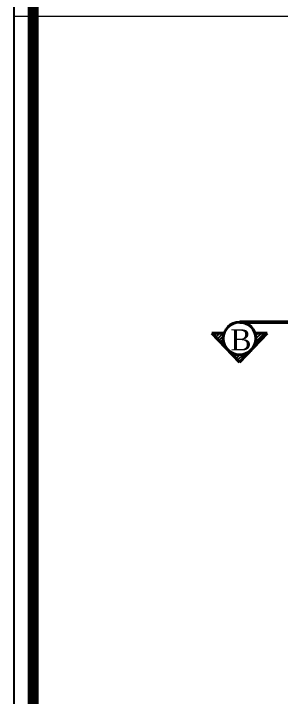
# Model space of a CAD drawing. Header units: centimetres. Extents: x 7997 to 116674, y 1017 to 13844.
# Drawn here: x 50144 to 50357, y 9223 to 9766 of the extents above; entities that cross this region are included whole.
import ezdxf
from ezdxf.xclip import XClip

# ---------------------------------------------------------------- set-up
doc = ezdxf.new("R2010")
doc.units = ezdxf.units.CM
doc.header["$LTSCALE"] = 200
doc.header["$XCLIPFRAME"] = 0
doc.linetypes.add('CENTER2', pattern=[1.125, 0.75, -0.125, 0.125, -0.125])
for name, color, linetype in [('ARCH-TEXT', 6, 'Continuous'), ('AXIS', 9, 'CENTER2'), ('DIM', 11, 'Continuous'), ('TXT', 6, 'Continuous'), ('WIN', 6, 'Continuous')]:
    doc.layers.add(name, color=color, linetype=linetype)
for name, color, linetype, lineweight in [('HA', 251, 'Continuous', 0), ('HAT', 8, 'Continuous', 9), ('PLAN', 7, 'Continuous', 40), ('WALL', 3, 'Continuous', 25)]:
    doc.layers.add(name, color=color, linetype=linetype, lineweight=lineweight)
doc.styles.add('ROMAND', font='times.ttf')

# ---------------------------------------------------------------- blocks, each defined once
blk = doc.blocks.new('08-TITLE SHEET-selattin', base_point=(45714.8, -203081.4))
at = {"color": 0}
blk.add_lwpolyline([(51244.8, -203081.4), (45714.8, -203081.4), (45714.8, -206921.4), (51244.8, -206921.4)], close=True, dxfattribs=at)
at = {"color": 0, "linetype": 'ByBlock', "const_width": 17}
blk.add_lwpolyline([(45744.3, -206891.9), (51215.3, -206891.9), (51215.3, -203110.8), (45744.3, -203110.8)], close=True, dxfattribs=at)
at = {"layer": 'HA', "ltscale": 1.2}
blk.add_lwpolyline([(45714.8, -203081.4), (51244.8, -203081.4), (51244.8, -206921.4), (45714.8, -206921.4)], close=True, dxfattribs=at)
blk = doc.blocks.new('03-FIRST FLOOR PLAN-selattin', base_point=(31015.73, 25621.5))
at = {"layer": 'WALL'}
blk.add_line((29915.73, 24746.5), (29975.73, 24746.5), dxfattribs=at)
at = {"layer": 'WIN'}
blk.add_lwpolyline([(29915.73, 24746.5), (29915.73, 24716.5), (29975.73, 24716.5), (29975.73, 24746.5)], dxfattribs=at)

msp = doc.modelspace()

# ---------------------------------------------------------------- hatches: boundary and pattern name
at = {"layer": 'TXT'}
h = msp.add_hatch(dxfattribs=at)
h.set_pattern_fill('ANSI31', color=256, scale=5.7375, angle=1080, style=0)
h.set_pattern_definition([(225, (51322.0597, 10376.9554), (1.2678204, -1.2678204), [])])
h.paths.add_polyline_path([(50336.7266, 9508.3758, 0.08394009), (50336.0061, 9512.6371), (50345.7753, 9512.6371), (50323.7656, 9489.5972), (50301.7559, 9512.6371), (50311.5223, 9512.6371, 0.08394009), (50310.8018, 9508.3758, 1.00000012)])

# ---------------------------------------------------------------- linework, layer by layer
at = {"linetype": 'Continuous'}
msp.add_lwpolyline([(50144.267, 8756.0841), (53047.517, 8756.0841), (53047.517, 10772.0841), (50144.267, 10772.0841)], close=True, dxfattribs=at)
at = {"layer": 'AXIS', "linetype": 'Continuous', "ltscale": 0.5, "const_width": 3}
msp.add_lwpolyline([(50323.7642, 9521.3382), (50408.8652, 9521.3382)], dxfattribs=at)
at = {"layer": 'HAT'}
msp.add_line((52660.4906, 9764.0841), (50144.267, 9764.0841), dxfattribs=at)
at = {"layer": 'PLAN', "linetype": 'Continuous'}
for p, q in [((50323.7656, 9489.5972), (50301.7559, 9512.6371)), ((50301.7559, 9512.6371), (50311.5223, 9512.6371)), ((50323.7656, 9489.5972), (50345.7753, 9512.6371)), ((50336.0061, 9512.6371), (50345.7753, 9512.6371))]:
    msp.add_line(p, q, dxfattribs=at)
msp.add_circle((50323.7642, 9508.3758), 12.9624, dxfattribs=at)

# ---------------------------------------------------------------- block references
at = {"layer": 'DIM', "color": 0, "linetype": 'Continuous', "xscale": 0.5250000000000014, "yscale": 0.5250000000000014, "zscale": 0.5250000000000014}
msp.add_blockref('08-TITLE SHEET-selattin', (50144.267, 10772.0841), dxfattribs=at)

# ---------------------------------------------------------------- texts
at = {"layer": 'ARCH-TEXT', "lineweight": -3, "style": 'ROMAND'}
msp.add_text('B', height=16.7344, dxfattribs=at).set_placement((50316.389, 9498.9289))

# ---------------------------------------------------------------- next in the draw order: block references
at = {"layer": 'DIM', "linetype": 'Continuous'}
ref = msp.add_blockref('03-FIRST FLOOR PLAN-selattin', (51453.8652, 10502.9168), dxfattribs=at)
XClip(ref).set_block_clipping_path([(30182.4214921212, 24415.2072415103), (29977.775138866, 24415.2072415103), (29927.775138866, 24465.2072415103), (29927.775138866, 24745.6881182678), (29977.775138866, 24795.6881182678), (30182.4214921212, 24795.6881182678), (30232.4214921212, 24745.6881182678), (30232.4214921212, 24465.2072415103)])

doc.saveas('drawing.dxf')
